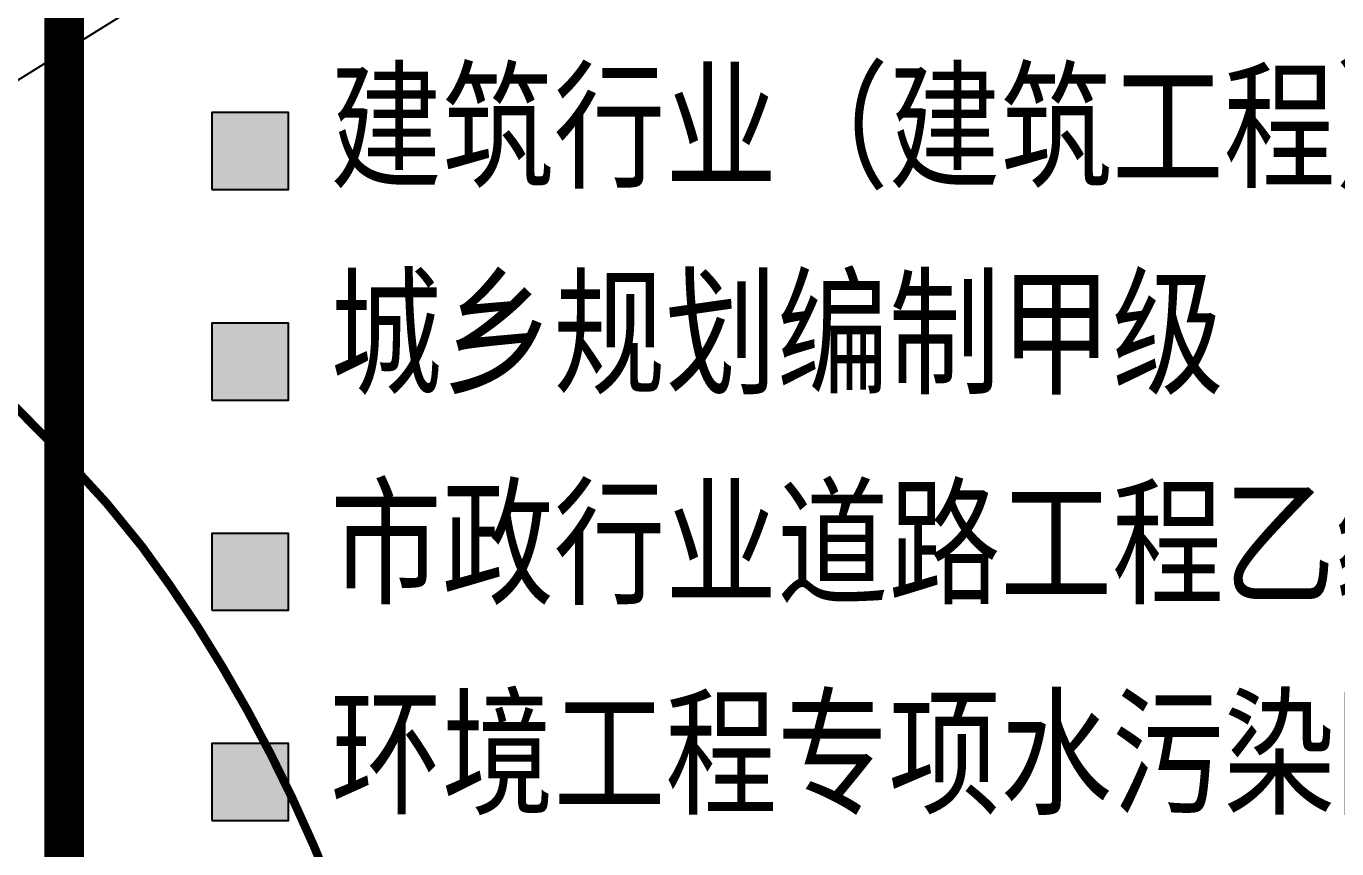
# Model space of a CAD drawing. Extents: x -809667 to 586099, y 3084146 to 3634412.
# Drawn here: x 382112.65 to 382124.17, y 3085843.55 to 3085850.78 of the extents above; entities that cross this region are included whole.
import ezdxf

# ---------------------------------------------------------------- set-up
doc = ezdxf.new("R2010")
doc.units = 0
doc.header["$LTSCALE"] = 0.5
doc.layers.get('0').update_dxf_attribs({"linetype": 'CONTINUOUS'})
doc.layers.add('dxt', color=252, linetype='CONTINUOUS')
doc.layers.add('PUB_TITLE', color=4, linetype='CONTINUOUS')
doc.styles.add('STYLE1', font='', dxfattribs={"width": 0.8})
doc.styles.get('STYLE1').set_extended_font_data('SimSun')
doc.linetypes.add('10421', pattern='A,2,[150,AAA.SHX,S=1,R=0,X=0,Y=1],1e-11', length=2)

# ---------------------------------------------------------------- blocks, each defined once
blk = doc.blocks.new('AACI')
at = {"layer": 'PUB_TITLE'}
for points in [[(394.8, 1958.8), (394.8, 2093.8), (259.8, 2093.8), (259.8, 1958.8)], [(394.8, 1958.8), (394.8, 2093.8), (259.8, 2093.8), (259.8, 1958.8)], [(394.8, 1588.3), (394.8, 1723.3), (259.8, 1723.3), (259.8, 1588.3)], [(394.8, 1218.7), (394.8, 1353.7), (259.8, 1353.7), (259.8, 1218.7)], [(394.8, 849.1), (394.8, 984.1), (259.8, 984.1), (259.8, 849.1)]]:
    blk.add_hatch(color=256, dxfattribs=at).paths.add_polyline_path(points)
for points in [[(0, 4000), (6000, 4000), (6000, 0), (0, 0)], [(259.8, 1958.8), (394.8, 1958.8), (394.8, 2093.8), (259.8, 2093.8)], [(259.8, 1958.8), (394.8, 1958.8), (394.8, 2093.8), (259.8, 2093.8)], [(259.8, 1588.3), (394.8, 1588.3), (394.8, 1723.3), (259.8, 1723.3)], [(259.8, 1218.7), (394.8, 1218.7), (394.8, 1353.7), (259.8, 1353.7)], [(259.8, 849.1), (394.8, 849.1), (394.8, 984.1), (259.8, 984.1)]]:
    blk.add_lwpolyline(points, close=True, dxfattribs=at)
at = {"layer": 'PUB_TITLE', "char_height": 180, "attachment_point": 1, "line_spacing_factor": 0.8, "style": 'STYLE1'}
for s, insert in [('建筑行业（建筑工程）甲级', (468.2, 2160.6)), ('城乡规划编制甲级', (468.2, 1797.7)), ('市政行业道路工程乙级', (468.2, 1428.1)), ('环境工程专项水污染防治工程乙级', (468.2, 1058.5))]:
    blk.add_mtext_dynamic_manual_height_columns(s, width=5003.392, gutter_width=1750, heights=[0], dxfattribs=dict(at, insert=insert))
blk = doc.blocks.new('DE')
at = {"layer": 'PUB_TITLE', "const_width": 70}
blk.add_lwpolyline([(-6000, 57400), (-6000, 0)], dxfattribs=at)
at = {"layer": 'PUB_TITLE'}
blk.add_lwpolyline([(-6000, 0), (0, 0), (0, 57400), (-6000, 57400)], close=True, dxfattribs=at)
blk.add_blockref('AACI', (-6000, 52600), dxfattribs=at)
blk = doc.blocks.new('DEEEE')
at = {"layer": 'PUB_TITLE'}
blk.add_blockref('DE', (917508.9, -201220.5), dxfattribs=at)

msp = doc.modelspace()

# ---------------------------------------------------------------- linework, layer by layer
at = {"layer": 'dxt', "color": 252, "linetype": '10421', "flags": 128}
msp.add_lwpolyline([(382068.051, 3085846.136), (382074.426, 3085848.173), (382091.314, 3085852.332), (382098.461, 3085848.98), (382101.528, 3085847.278), (382104.352, 3085848.198), (382111.35, 3085849.548), (382114.603, 3085851.571), (382122.4, 3085856.171), (382123.811, 3085858.256), (382131.18, 3085862.811)], dxfattribs=at)
at = {"layer": 'dxt', "color": 252, "linetype": 'Continuous', "const_width": 0.075, "flags": 128}
msp.add_lwpolyline([(382116.824, 3085834.766), (382116.689, 3085836.408), (382116.568, 3085837.728), (382116.462, 3085838.726), (382116.369, 3085839.4), (382116.279, 3085839.907), (382116.178, 3085840.404), (382116.066, 3085840.889), (382115.944, 3085841.364), (382115.812, 3085841.827), (382115.669, 3085842.28), (382115.516, 3085842.722), (382115.352, 3085843.153), (382115.178, 3085843.573), (382114.994, 3085843.981), (382114.799, 3085844.379), (382114.593, 3085844.766), (382114.377, 3085845.142), (382114.151, 3085845.508), (382113.914, 3085845.862), (382113.667, 3085846.205), (382113.355, 3085846.588), (382112.922, 3085847.06), (382112.368, 3085847.622)], dxfattribs=at)

# ---------------------------------------------------------------- block references
at = {"xscale": 0.005, "yscale": 0.005, "zscale": 0.005}
msp.add_blockref('DEEEE', (377555.437, 3086582.655), dxfattribs=at)

doc.saveas('drawing.dxf')
